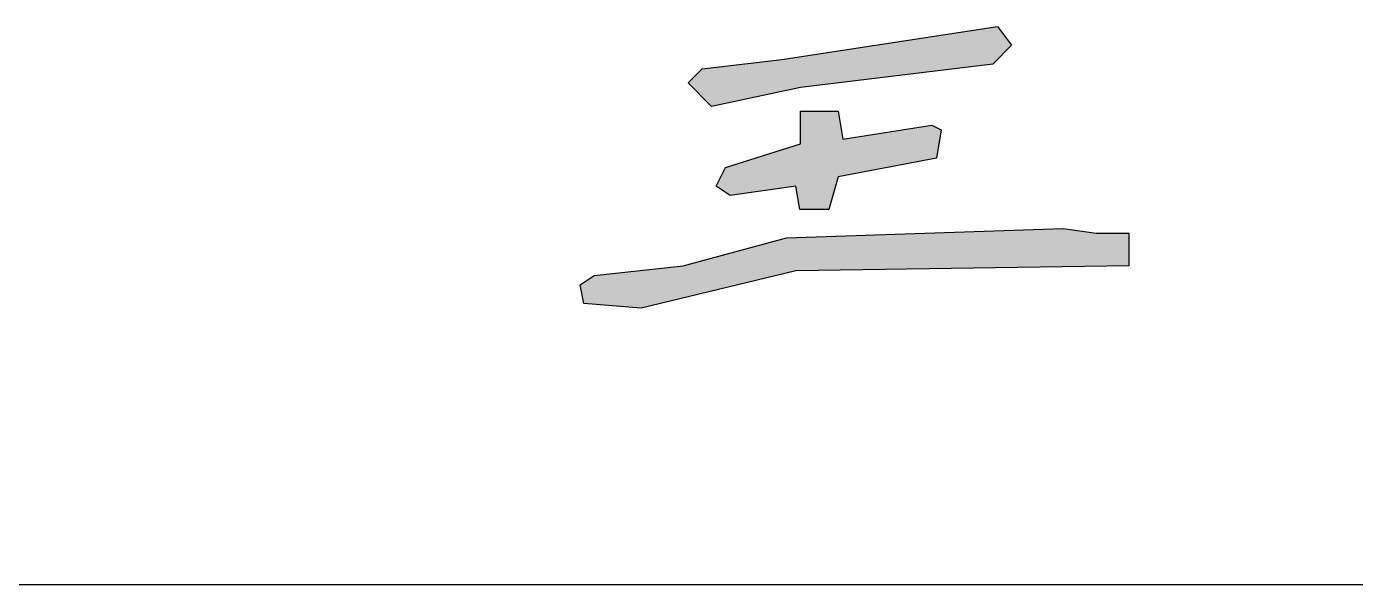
# Model space of a CAD drawing. Header units: millimetres. Extents: x 684779 to 686470, y 2544898 to 2545979.
# Drawn here: x 685603.37 to 685617.53, y 2545224.06 to 2545230 of the extents above; entities that cross this region are included whole.
import ezdxf

# ---------------------------------------------------------------- set-up
doc = ezdxf.new("R2010")
doc.units = ezdxf.units.MM
doc.layers.add('14', color=14, linetype='Continuous')
doc.layers.add('RAS2DXF', color=7, linetype='Continuous')

# ---------------------------------------------------------------- blocks, each defined once
blk = doc.blocks.new('图框')
at = {"linetype": 'Continuous'}
h = blk.add_hatch(color=4, dxfattribs=at)
h.dxf.hatch_style = 1
h.paths.add_polyline_path([(112657.9, -90172.7), (112402.9, -90202.7), (112357.9, -90247.7), (112432.9, -90322.7), (112717.9, -90262.7), (113332.9, -90187.7), (113392.9, -90127.7), (113347.9, -90067.7)])
h = blk.add_hatch(color=4, dxfattribs=at)
h.dxf.hatch_style = 1
h.paths.add_polyline_path([(113152.9, -90487.7), (113167.9, -90397.7), (113137.9, -90382.7), (112852.9, -90427.7), (112837.9, -90337.7), (112717.9, -90337.7), (112717.9, -90442.7), (112477.9, -90517.7), (112447.9, -90577.7), (112492.9, -90607.7), (112702.9, -90577.7), (112715.4, -90652.7), (112807.9, -90652.7), (112837.9, -90547.7)])
h = blk.add_hatch(color=4, dxfattribs=at)
h.dxf.hatch_style = 1
h.paths.add_polyline_path([(112672.9, -90742.7), (112342.9, -90832.7), (112057.9, -90862.7), (112012.9, -90892.7), (112024.9, -90952.7), (112207.9, -90967.7), (112702.9, -90847.7), (113767.9, -90832.7), (113767.9, -90727.7), (113662.9, -90727.7), (113557.9, -90712.7)])
at = {"layer": '14', "color": 14}
blk.add_line((97702.3, -91850), (121299, -91850), dxfattribs=at)
at = {"layer": 'RAS2DXF', "color": 0}
for points in [[(112432.9, -90322.7, 0), (112357.9, -90247.7, 0), (112402.9, -90202.7, 0), (112657.9, -90172.7, 0), (113347.9, -90067.7, 0), (113392.9, -90127.7, 0), (113332.9, -90187.7, 0), (112717.9, -90262.7, 0), (112432.9, -90322.7, 0)], [(112715.4, -90652.7, 0), (112702.9, -90577.7, 0), (112492.9, -90607.7, 0), (112447.9, -90577.7, 0), (112477.9, -90517.7, 0), (112717.9, -90442.7, 0), (112717.9, -90337.7, 0), (112837.9, -90337.7, 0), (112852.9, -90427.7, 0), (113137.9, -90382.7, 0), (113167.9, -90397.7, 0), (113152.9, -90487.7, 0), (112837.9, -90547.7, 0), (112807.9, -90652.7, 0), (112715.4, -90652.7, 0)], [(112024.9, -90952.7, 0), (112012.9, -90892.7, 0), (112057.9, -90862.7, 0), (112342.9, -90832.7, 0), (112672.9, -90742.7, 0), (113557.9, -90712.7, 0), (113662.9, -90727.7, 0), (113767.9, -90727.7, 0), (113767.9, -90832.7, 0), (112702.9, -90847.7, 0), (112207.9, -90967.7, 0), (112024.9, -90952.7, 0)]]:
    blk.add_polyline3d(points, dxfattribs=at)

msp = doc.modelspace()

# ---------------------------------------------------------------- block references
at = {"xscale": 0.003333333, "yscale": 0.003333333, "zscale": 0.003333333}
msp.add_blockref('图框', (685235.89, 2545530.23), dxfattribs=at)

doc.saveas('drawing.dxf')
